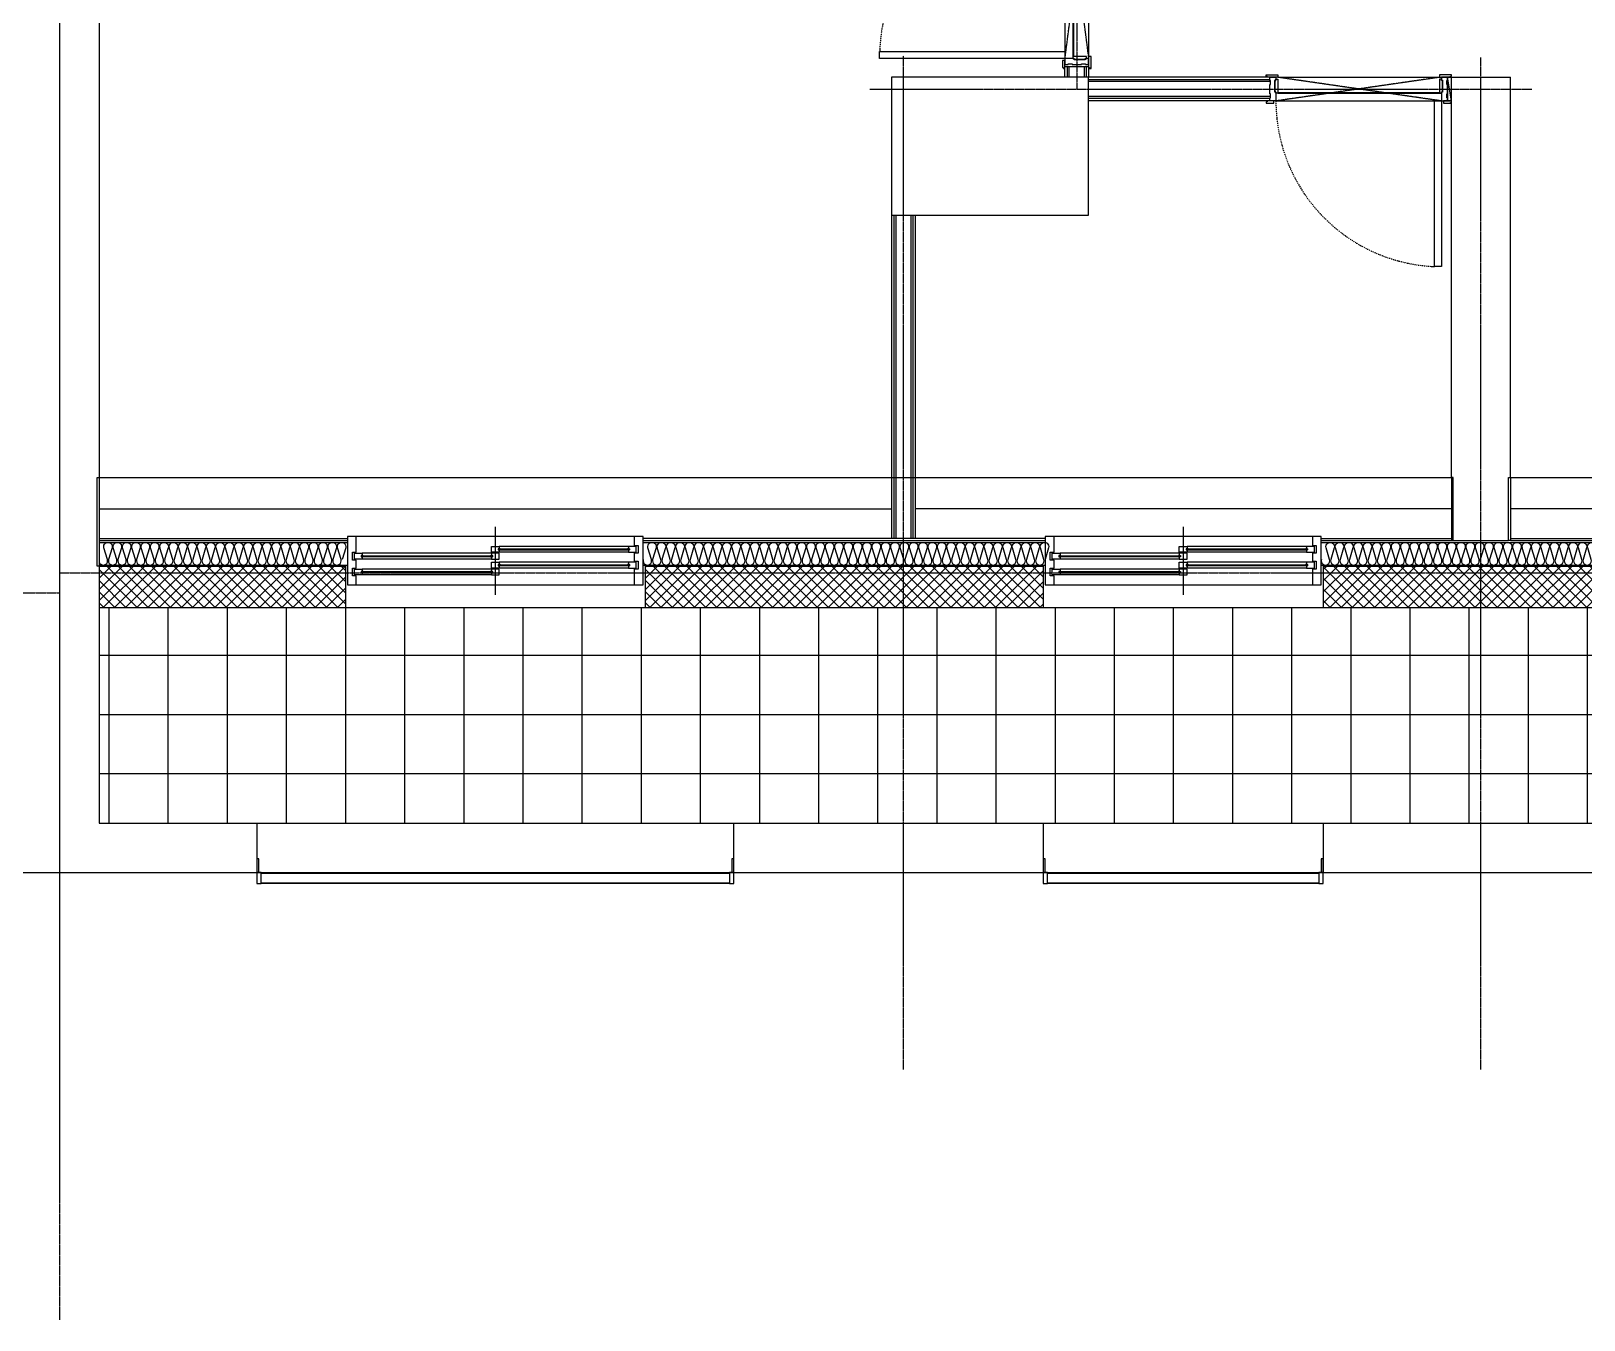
# Model space of a CAD drawing. Header units: millimetres. Extents: x 18456 to 179493, y -203649 to 469211.
# Drawn here: x 136465 to 144342, y 115319 to 121859 of the extents above; entities that cross this region are included whole.
import ezdxf

# ---------------------------------------------------------------- set-up
doc = ezdxf.new("R2010")
doc.units = ezdxf.units.MM
for name, pattern in [('X-평면도(기본형)$0$CEN', [52.5, 50, -1, 0.5, -1]), ('X-평면도(기본형)$0$DASHDOTX2', [2, 1, -0.5, 0, -0.5]), ('X-평면도(기본형)$0$HID', [2.8, 1.8, -1]), ('X-평면도(기본형)$0$HID2', [7.5, 6, -1.5])]:
    doc.linetypes.add(name, pattern=pattern)
for name, color, linetype, true_color in [('X-평면도(기본형)$0$40HAT', 9, 'Continuous', 0x808080), ('X-평면도(기본형)$0$4ELE', 4, 'Continuous', 0x00ffff), ('X-평면도(기본형)$0$4GYP', 4, 'Continuous', 0x00ffff), ('X-평면도(기본형)$0$7GYP', 7, 'Continuous', 0x000000), ('X-평면도(기본형)$0$AHID', 5, 'X-평면도(기본형)$0$HID', 0x0000ff), ('X-평면도(기본형)$0$CEN', 1, 'X-평면도(기본형)$0$CEN', 0xff0000), ('X-평면도(기본형)$0$DOOR', 4, 'Continuous', 0x00ffff), ('X-평면도(기본형)$0$ETC', 9, 'Continuous', 0x808080), ('X-평면도(기본형)$0$FIN', 9, 'Continuous', 0x808080), ('X-평면도(기본형)$0$INS', 9, 'Continuous', 0x808080), ('X-평면도(기본형)$0$INSUL', 9, 'Continuous', 0x808080), ('X-평면도(기본형)$0$TIL', 5, 'Continuous', 0x0000ff), ('X-평면도(기본형)$0$UIS', 7, 'X-평면도(기본형)$0$HID2', 0x000000), ('X-평면도(기본형)$0$W1', 2, 'Continuous', 0xffff00), ('X-평면도(기본형)$0$W2', 3, 'Continuous', 0x00ff00), ('X-평면도(기본형)$0$WID', 4, 'Continuous', 0x00ffff), ('X-평면도(기본형)$0$WIN', 4, 'Continuous', 0x00ffff)]:
    doc.layers.add(name, color=color, linetype=linetype, true_color=true_color)
pattern_1 = [(315, (-266331.984, -31820.326), (28.2842712, 28.2842712), []), (45, (-266331.984, -31820.326), (-28.2842712, 28.2842712), [])]

# ---------------------------------------------------------------- blocks, each defined once
blk = doc.blocks.new('X-평면도(기본형)$0$dw1400')
at = {"layer": 'X-평면도(기본형)$0$WID', "color": 8, "true_color": 0x808080}
for p, q in [((1355, 0), (45, 0)), ((716.5, -63), (1328.5, -63)), ((716.5, -63), (716.5, -67)), ((716.5, -67), (1328.5, -67)), ((1328.5, -63), (1328.5, -67)), ((71.5, -98), (683.5, -98)), ((71.5, -98), (71.5, -102)), ((71.5, -102), (683.5, -102)), ((683.5, -98), (683.5, -102)), ((716.5, -143), (1328.5, -143)), ((716.5, -143), (716.5, -147)), ((716.5, -147), (1328.5, -147)), ((1328.5, -143), (1328.5, -147)), ((71.5, -178), (683.5, -178)), ((71.5, -178), (71.5, -182)), ((71.5, -182), (683.5, -182)), ((683.5, -178), (683.5, -182)), ((45, -245), (1355, -245))]:
    blk.add_line(p, q, dxfattribs=at)
at = {"layer": 'X-평면도(기본형)$0$WID', "color": 1, "true_color": 0xff0000}
blk.add_line((700, 50), (700, -295), dxfattribs=at)
at = {"layer": 'X-평면도(기본형)$0$WID'}
for p, q in [((1325, -50), (720, -50)), ((680, -85), (75, -85)), ((680, -115), (75, -115)), ((1325, -80), (720, -80)), ((1325, -130), (720, -130)), ((680, -165), (75, -165)), ((680, -195), (75, -195)), ((1325, -160), (720, -160))]:
    blk.add_line(p, q, dxfattribs=at)
for points in [[(0, -245), (45, -245), (45, -200), (25, -200), (25, -160), (45, -160), (45, -120), (25, -120), (25, -80), (45, -80), (45, 0), (0, 0)], [(1400, 0), (1355, 0), (1355, -45), (1375, -45), (1375, -85), (1355, -85), (1355, -125), (1375, -125), (1375, -165), (1355, -165), (1355, -245), (1400, -245)], [(720, -80), (680, -80), (680, -50), (720, -50), (720, -60), (714.5, -61.8), (714.5, -68.2), (720, -70)], [(1325, -80), (1365, -80), (1365, -50), (1325, -50), (1325, -60), (1330.5, -61.8), (1330.5, -68.2), (1325, -70)], [(75, -115), (35, -115), (35, -85), (75, -85), (75, -95), (69.5, -96.8), (69.5, -103.2), (75, -105)], [(680, -115), (720, -115), (720, -85), (680, -85), (680, -95), (685.5, -96.8), (685.5, -103.2), (680, -105)], [(720, -160), (680, -160), (680, -130), (720, -130), (720, -140), (714.5, -141.8), (714.5, -148.2), (720, -150)], [(1325, -160), (1365, -160), (1365, -130), (1325, -130), (1325, -140), (1330.5, -141.8), (1330.5, -148.2), (1325, -150)], [(75, -195), (35, -195), (35, -165), (75, -165), (75, -175), (69.5, -176.8), (69.5, -183.2), (75, -185)], [(680, -195), (720, -195), (720, -165), (680, -165), (680, -175), (685.5, -176.8), (685.5, -183.2), (680, -185)]]:
    blk.add_lwpolyline(points, close=True, dxfattribs=at)
at = {"layer": 'X-평면도(기본형)$0$WID', "color": 8, "true_color": 0x808080}
for points in [[(720, -59.2), (722.7, -60.6), (723.3, -61.6), (723.8, -63)], [(720, -70.8), (722.7, -69.4), (723.3, -68.4), (723.8, -67)], [(1325, -59.2), (1322.3, -60.6), (1321.7, -61.6), (1321.2, -63)], [(1325, -70.8), (1322.3, -69.4), (1321.7, -68.4), (1321.2, -67)], [(75, -94.2), (77.7, -95.6), (78.3, -96.6), (78.8, -98)], [(75, -105.8), (77.7, -104.4), (78.3, -103.4), (78.8, -102)], [(680, -94.2), (677.3, -95.6), (676.7, -96.6), (676.2, -98)], [(680, -105.8), (677.3, -104.4), (676.7, -103.4), (676.2, -102)], [(720, -139.2), (722.7, -140.6), (723.3, -141.6), (723.8, -143)], [(720, -150.8), (722.7, -149.4), (723.3, -148.4), (723.8, -147)], [(1325, -139.2), (1322.3, -140.6), (1321.7, -141.6), (1321.2, -143)], [(1325, -150.8), (1322.3, -149.4), (1321.7, -148.4), (1321.2, -147)], [(75, -174.2), (77.7, -175.6), (78.3, -176.6), (78.8, -178)], [(75, -185.8), (77.7, -184.4), (78.3, -183.4), (78.8, -182)], [(680, -174.2), (677.3, -175.6), (676.7, -176.6), (676.2, -178)], [(680, -185.8), (677.3, -184.4), (676.7, -183.4), (676.2, -182)]]:
    blk.add_lwpolyline(points, dxfattribs=at)
blk = doc.blocks.new('U69 (X-평면도(기본형)$0$ng)')
at = {"color": 0, "linetype": 'ByBlock', "lineweight": -2}
for p, q in [((-1210, -103.5), (-1210, 22.5)), ((-1210, 22.5), (-1200, 22.5)), ((-1200, 22.5), (-1200, -47.5)), ((1200, 22.5), (1210, 22.5)), ((1200, -47.5), (1200, 22.5)), ((1210, 22.5), (1210, -103.5)), ((-1210, -47.5), (-1188, -47.5)), ((-1188, -47.5), (-1188, -50.5)), ((1188, -50.5), (-1188, -50.5)), ((-1188, -50.5), (-1188, -100.5)), ((-1188, -50.5), (1188, -50.5)), ((1188, -50.5), (1188, -47.5)), ((1188, -47.5), (1210, -47.5)), ((1188, -100.5), (1188, -50.5)), ((-1188, -103.5), (-1210, -103.5)), ((-1188, -100.5), (1188, -100.5)), ((1188, -100.5), (-1188, -100.5)), ((-1188, -100.5), (-1188, -103.5)), ((1188, -103.5), (1188, -100.5)), ((1210, -103.5), (1188, -103.5))]:
    blk.add_line(p, q, dxfattribs=at)
blk = doc.blocks.new('U174 (X-평면도(기본형)$0$ng)')
at = {"color": 0, "linetype": 'ByBlock', "lineweight": -2}
for p, q in [((-710, -103.5), (-710, 22.5)), ((-710, 22.5), (-700, 22.5)), ((-700, 22.5), (-700, -47.5)), ((700, 22.5), (710, 22.5)), ((700, -47.5), (700, 22.5)), ((710, 22.5), (710, -103.5)), ((-710, -47.5), (-688, -47.5)), ((-688, -47.5), (-688, -50.5)), ((688, -50.5), (-688, -50.5)), ((-688, -50.5), (-688, -100.5)), ((-688, -50.5), (688, -50.5)), ((688, -50.5), (688, -47.5)), ((688, -47.5), (710, -47.5)), ((688, -100.5), (688, -50.5)), ((-688, -103.5), (-710, -103.5)), ((-688, -100.5), (688, -100.5)), ((688, -100.5), (-688, -100.5)), ((-688, -100.5), (-688, -103.5)), ((688, -103.5), (688, -100.5)), ((710, -103.5), (688, -103.5))]:
    blk.add_line(p, q, dxfattribs=at)
blk = doc.blocks.new('X-평면도(기본형)$0$DW1500')
at = {"layer": 'X-평면도(기본형)$0$WID', "color": 8, "true_color": 0x808080}
for p, q in [((1455, 0), (45, 0)), ((766.5, -63), (1428.5, -63)), ((766.5, -63), (766.5, -67)), ((766.5, -67), (1428.5, -67)), ((1428.5, -63), (1428.5, -67)), ((71.5, -98), (733.5, -98)), ((71.5, -98), (71.5, -102)), ((71.5, -102), (733.5, -102)), ((733.5, -98), (733.5, -102)), ((766.5, -143), (1428.5, -143)), ((766.5, -143), (766.5, -147)), ((766.5, -147), (1428.5, -147)), ((1428.5, -143), (1428.5, -147)), ((71.5, -178), (733.5, -178)), ((71.5, -178), (71.5, -182)), ((71.5, -182), (733.5, -182)), ((733.5, -178), (733.5, -182)), ((45, -245), (1455, -245))]:
    blk.add_line(p, q, dxfattribs=at)
at = {"layer": 'X-평면도(기본형)$0$WID', "color": 1, "true_color": 0xff0000}
blk.add_line((750, 50), (750, -295), dxfattribs=at)
at = {"layer": 'X-평면도(기본형)$0$WID'}
for p, q in [((1425, -50), (770, -50)), ((730, -85), (75, -85)), ((730, -115), (75, -115)), ((1425, -80), (770, -80)), ((1425, -130), (770, -130)), ((730, -165), (75, -165)), ((730, -195), (75, -195)), ((1425, -160), (770, -160))]:
    blk.add_line(p, q, dxfattribs=at)
for points in [[(0, -245), (45, -245), (45, -200), (25, -200), (25, -160), (45, -160), (45, -120), (25, -120), (25, -80), (45, -80), (45, 0), (0, 0)], [(1500, 0), (1455, 0), (1455, -45), (1475, -45), (1475, -85), (1455, -85), (1455, -125), (1475, -125), (1475, -165), (1455, -165), (1455, -245), (1500, -245)], [(770, -80), (730, -80), (730, -50), (770, -50), (770, -60), (764.5, -61.8), (764.5, -68.2), (770, -70)], [(1425, -80), (1465, -80), (1465, -50), (1425, -50), (1425, -60), (1430.5, -61.8), (1430.5, -68.2), (1425, -70)], [(75, -115), (35, -115), (35, -85), (75, -85), (75, -95), (69.5, -96.8), (69.5, -103.2), (75, -105)], [(730, -115), (770, -115), (770, -85), (730, -85), (730, -95), (735.5, -96.8), (735.5, -103.2), (730, -105)], [(770, -160), (730, -160), (730, -130), (770, -130), (770, -140), (764.5, -141.8), (764.5, -148.2), (770, -150)], [(1425, -160), (1465, -160), (1465, -130), (1425, -130), (1425, -140), (1430.5, -141.8), (1430.5, -148.2), (1425, -150)], [(75, -195), (35, -195), (35, -165), (75, -165), (75, -175), (69.5, -176.8), (69.5, -183.2), (75, -185)], [(730, -195), (770, -195), (770, -165), (730, -165), (730, -175), (735.5, -176.8), (735.5, -183.2), (730, -185)]]:
    blk.add_lwpolyline(points, close=True, dxfattribs=at)
at = {"layer": 'X-평면도(기본형)$0$WID', "color": 8, "true_color": 0x808080}
for points in [[(770, -59.2), (772.7, -60.6), (773.3, -61.6), (773.8, -63)], [(770, -70.8), (772.7, -69.4), (773.3, -68.4), (773.8, -67)], [(1425, -59.2), (1422.3, -60.6), (1421.7, -61.6), (1421.2, -63)], [(1425, -70.8), (1422.3, -69.4), (1421.7, -68.4), (1421.2, -67)], [(75, -94.2), (77.7, -95.6), (78.3, -96.6), (78.8, -98)], [(75, -105.8), (77.7, -104.4), (78.3, -103.4), (78.8, -102)], [(730, -94.2), (727.3, -95.6), (726.7, -96.6), (726.2, -98)], [(730, -105.8), (727.3, -104.4), (726.7, -103.4), (726.2, -102)], [(770, -139.2), (772.7, -140.6), (773.3, -141.6), (773.8, -143)], [(770, -150.8), (772.7, -149.4), (773.3, -148.4), (773.8, -147)], [(1425, -139.2), (1422.3, -140.6), (1421.7, -141.6), (1421.2, -143)], [(1425, -150.8), (1422.3, -149.4), (1421.7, -148.4), (1421.2, -147)], [(75, -174.2), (77.7, -175.6), (78.3, -176.6), (78.8, -178)], [(75, -185.8), (77.7, -184.4), (78.3, -183.4), (78.8, -182)], [(730, -174.2), (727.3, -175.6), (726.7, -176.6), (726.2, -178)], [(730, -185.8), (727.3, -184.4), (726.7, -183.4), (726.2, -182)]]:
    blk.add_lwpolyline(points, dxfattribs=at)
blk = doc.blocks.new('X-평면도(기본형)$0$is')
at = {"layer": 'X-평면도(기본형)$0$INS'}
blk.add_line((0, 450), (0, 0), dxfattribs=at)
at = {"layer": 'X-평면도(기본형)$0$W1'}
blk.add_lwpolyline([(0, 0), (-10, 0), (-10, 450), (0, 450)], dxfattribs=at)
blk = doc.blocks.new('X-평면도(기본형)$0$wd120900')
at = {"layer": 'X-평면도(기본형)$0$DOOR', "color": 1, "linetype": 'ByBlock', "true_color": 0xff0000}
blk.add_line((-20, 120), (0, 0), dxfattribs=at)
at = {"layer": 'X-평면도(기본형)$0$DOOR', "color": 5, "true_color": 0x0000ff}
for p, q in [((860, 80), (40, 80)), ((860, 77), (40, 77))]:
    blk.add_line(p, q, dxfattribs=at)
at = {"layer": 'X-평면도(기본형)$0$DOOR'}
for points in [[(30, 120), (30, 960), (66, 960), (66, 120)], [(30, 120), (30, 960), (66, 960), (66, 120)], [(0, 120), (0, 104.1), (3, 104.1), (3, 84.1), (0, 84.1), (0, 35.9), (3, 35.9), (3, 15.9), (0, 15.9), (0, 0), (30, 0), (30, 15), (25, 15), (25, 75), (30, 75), (30, 80), (30, 120)], [(40, 80), (30, 80), (30, 73), (25, 73), (25, 17), (30, 17), (30, 10), (40, 10)], [(860, 80), (870, 80), (870, 73), (875, 73), (875, 17), (870, 17), (870, 10), (860, 10)], [(900, 120), (900, 104.1), (897, 104.1), (897, 84.1), (900, 84.1), (900, 35.9), (897, 35.9), (897, 15.9), (900, 15.9), (900, 0), (899.1, 0), (880, 0), (870, 0), (870, 15), (875, 15), (875, 75), (870, 75), (870, 80), (870, 120)]]:
    blk.add_lwpolyline(points, close=True, dxfattribs=at)
at = {"layer": 'X-평면도(기본형)$0$DOOR', "linetype": 'ByBlock'}
for points in [[(-15, 132), (-15, 127), (-20, 127), (-20, 120), (20, 120), (20, 132)], [(915, 120), (915, 125), (920, 125), (920, 132), (880, 132), (880, 120)], [(-15, 0), (-15, -5), (-20, -5), (-20, -12), (40, -12), (40, 0)], [(915, 0), (915, -5), (920, -5), (920, -12), (860, -12), (860, 0)]]:
    blk.add_lwpolyline(points, close=True, dxfattribs=at)
at = {"layer": 'X-평면도(기본형)$0$DOOR', "color": 1, "linetype": 'ByBlock', "true_color": 0xff0000}
blk.add_lwpolyline([(-20, 120), (-20, 0), (0, 0), (0, 120)], close=True, dxfattribs=at)
at = {"layer": 'X-평면도(기본형)$0$DOOR', "color": 1, "linetype": 'X-평면도(기본형)$0$HID', "true_color": 0xff0000}
blk.add_lwpolyline([(860, 0), (40, 0), (870, 120), (30, 120)], close=True, dxfattribs=at)
at = {"layer": 'X-평면도(기본형)$0$DOOR', "color": 1, "linetype": 'X-평면도(기본형)$0$DASHDOTX2', "ltscale": 5, "true_color": 0xff0000}
blk.add_arc((28.6, 119.4), 841.4, 0.03802, 87.45308, dxfattribs=at)
blk = doc.blocks.new('U176 (X-평면도(기본형)$0$ins-l)')
at = {"layer": 'X-평면도(기본형)$0$INSUL', "color": 8, "true_color": 0x808080}
for p, q in [((36.9, 24.2), (21.4, 75.8)), ((57.5, 75.8), (42, 24.2)), ((78.1, 24.2), (62.6, 75.8)), ((98.7, 75.8), (83.2, 24.2)), ((119.3, 24.2), (103.8, 75.8)), ((139.9, 75.8), (124.5, 24.2)), ((160.5, 24.2), (145.1, 75.8)), ((181.1, 75.8), (165.7, 24.2)), ((201.7, 24.2), (186.3, 75.8)), ((222.3, 75.8), (206.9, 24.2)), ((243, 24.2), (227.5, 75.8)), ((263.6, 75.8), (248.1, 24.2)), ((284.2, 24.2), (268.7, 75.8)), ((304.8, 75.8), (289.3, 24.2)), ((325.4, 24.2), (309.9, 75.8)), ((346, 75.8), (330.6, 24.2)), ((366.6, 24.2), (351.2, 75.8)), ((387.2, 75.8), (371.8, 24.2)), ((407.8, 24.2), (392.4, 75.8)), ((428.4, 75.8), (413, 24.2)), ((449.1, 24.2), (433.6, 75.8)), ((469.7, 75.8), (454.2, 24.2)), ((490.3, 24.2), (474.8, 75.8)), ((510.9, 75.8), (495.4, 24.2)), ((531.5, 24.2), (516, 75.8)), ((552.1, 75.8), (536.6, 24.2)), ((572.7, 24.2), (557.3, 75.8)), ((593.3, 75.8), (577.9, 24.2)), ((613.9, 24.2), (598.5, 75.8)), ((634.5, 75.8), (619.1, 24.2)), ((655.2, 24.2), (639.7, 75.8)), ((675.8, 75.8), (660.3, 24.2)), ((696.4, 24.2), (680.9, 75.8)), ((717, 75.8), (701.5, 24.2)), ((737.6, 24.2), (722.1, 75.8)), ((758.2, 75.8), (742.7, 24.2)), ((778.8, 24.2), (763.4, 75.8)), ((799.4, 75.8), (784, 24.2)), ((820, 24.2), (804.6, 75.8)), ((840.6, 75.8), (825.2, 24.2)), ((861.3, 24.2), (845.8, 75.8)), ((881.9, 75.8), (866.4, 24.2)), ((902.5, 24.2), (887, 75.8)), ((923.1, 75.8), (907.6, 24.2)), ((943.7, 24.2), (928.2, 75.8)), ((964.3, 75.8), (948.8, 24.2)), ((984.9, 24.2), (969.5, 75.8)), ((1005.5, 75.8), (990.1, 24.2)), ((1026.1, 24.2), (1010.7, 75.8)), ((1046.7, 75.8), (1031.3, 24.2)), ((1067.4, 24.2), (1051.9, 75.8)), ((1088, 75.8), (1072.5, 24.2)), ((1108.6, 24.2), (1093.1, 75.8)), ((1129.2, 75.8), (1113.7, 24.2)), ((1149.8, 24.2), (1134.3, 75.8)), ((1170.4, 75.8), (1154.9, 24.2)), ((1191, 24.2), (1175.6, 75.8)), ((1211.6, 75.8), (1196.2, 24.2)), ((1232.2, 24.2), (1216.8, 75.8)), ((1252.8, 75.8), (1237.4, 24.2)), ((1273.5, 24.2), (1258, 75.8)), ((1294.1, 75.8), (1278.6, 24.2)), ((1314.7, 24.2), (1299.2, 75.8)), ((1335.3, 75.8), (1319.8, 24.2)), ((1355.9, 24.2), (1340.4, 75.8)), ((1376.5, 75.8), (1361, 24.2)), ((1397.1, 24.2), (1381.7, 75.8)), ((1417.7, 75.8), (1402.3, 24.2)), ((1438.3, 24.2), (1422.9, 75.8)), ((1458.9, 75.8), (1443.5, 24.2)), ((1479.5, 24.2), (1464.1, 75.8)), ((1500.2, 75.8), (1484.7, 24.2)), ((1520.8, 24.2), (1505.3, 75.8)), ((1541.4, 75.8), (1525.9, 24.2)), ((1562, 24.2), (1546.5, 75.8)), ((1582.6, 75.8), (1567.1, 24.2)), ((1603.2, 24.2), (1587.8, 75.8)), ((1623.8, 75.8), (1608.4, 24.2)), ((1644.4, 24.2), (1629, 75.8)), ((1665, 75.8), (1649.6, 24.2)), ((1685.6, 24.2), (1670.2, 75.8)), ((1706.3, 75.8), (1690.8, 24.2)), ((1726.9, 24.2), (1711.4, 75.8)), ((1747.5, 75.8), (1732, 24.2)), ((1768.1, 24.2), (1752.6, 75.8)), ((1788.7, 75.8), (1773.2, 24.2))]:
    blk.add_line(p, q, dxfattribs=at)
at = {"layer": 'X-평면도(기본형)$0$INSUL', "color": 8, "true_color": 0x808080, "extrusion": (0, 0, -1)}
for centre in [(-39.4, 81.2), (-80.7, 81.2), (-121.9, 81.2), (-163.1, 81.2), (-204.3, 81.2), (-245.5, 81.2), (-286.8, 81.2), (-328, 81.2), (-369.2, 81.2), (-410.4, 81.2), (-451.6, 81.2), (-492.9, 81.2), (-534.1, 81.2), (-575.3, 81.2), (-616.5, 81.2), (-657.7, 81.2), (-699, 81.2), (-740.2, 81.2), (-781.4, 81.2), (-822.6, 81.2), (-863.8, 81.2), (-905.1, 81.2), (-946.3, 81.2), (-987.5, 81.2), (-1028.7, 81.2), (-1069.9, 81.2), (-1111.1, 81.2), (-1152.4, 81.2), (-1193.6, 81.2), (-1234.8, 81.2), (-1276, 81.2), (-1317.2, 81.2), (-1358.5, 81.2), (-1399.7, 81.2), (-1440.9, 81.2), (-1482.1, 81.2), (-1523.3, 81.2), (-1564.6, 81.2), (-1605.8, 81.2), (-1647, 81.2), (-1688.2, 81.2), (-1729.4, 81.2), (-1770.7, 81.2)]:
    blk.add_arc(centre, 18.8, 343.30076, 196.69924, dxfattribs=at)
at = {"layer": 'X-평면도(기본형)$0$INSUL', "color": 8, "true_color": 0x808080}
for centre in [(18.8, 18.8), (60, 18.8), (101.3, 18.8), (142.5, 18.8), (183.7, 18.8), (224.9, 18.8), (266.1, 18.8), (307.4, 18.8), (348.6, 18.8), (389.8, 18.8), (431, 18.8), (472.2, 18.8), (513.5, 18.8), (554.7, 18.8), (595.9, 18.8), (637.1, 18.8), (678.3, 18.8), (719.6, 18.8), (760.8, 18.8), (802, 18.8), (843.2, 18.8), (884.4, 18.8), (925.7, 18.8), (966.9, 18.8), (1008.1, 18.8), (1049.3, 18.8), (1090.5, 18.8), (1131.8, 18.8), (1173, 18.8), (1214.2, 18.8), (1255.4, 18.8), (1296.6, 18.8), (1337.9, 18.8), (1379.1, 18.8), (1420.3, 18.8), (1461.5, 18.8), (1502.7, 18.8), (1544, 18.8), (1585.2, 18.8), (1626.4, 18.8), (1667.6, 18.8), (1708.8, 18.8), (1750.1, 18.8)]:
    blk.add_arc(centre, 18.8, 163.30076, 16.69924, dxfattribs=at)
blk = doc.blocks.new('U178 (X-평면도(기본형)$0$ins-l)')
at = {"layer": 'X-평면도(기본형)$0$INSUL', "color": 8, "true_color": 0x808080}
for p, q in [((36.9, 24.2), (21.4, 75.8)), ((57.5, 75.8), (42, 24.2)), ((78.1, 24.2), (62.6, 75.8)), ((98.7, 75.8), (83.2, 24.2)), ((119.3, 24.2), (103.8, 75.8)), ((139.9, 75.8), (124.5, 24.2)), ((160.5, 24.2), (145.1, 75.8)), ((181.1, 75.8), (165.7, 24.2)), ((201.7, 24.2), (186.3, 75.8)), ((222.3, 75.8), (206.9, 24.2)), ((243, 24.2), (227.5, 75.8)), ((263.6, 75.8), (248.1, 24.2)), ((284.2, 24.2), (268.7, 75.8)), ((304.8, 75.8), (289.3, 24.2)), ((325.4, 24.2), (309.9, 75.8)), ((346, 75.8), (330.6, 24.2)), ((366.6, 24.2), (351.2, 75.8)), ((387.2, 75.8), (371.8, 24.2)), ((407.8, 24.2), (392.4, 75.8)), ((428.4, 75.8), (413, 24.2)), ((449.1, 24.2), (433.6, 75.8)), ((469.7, 75.8), (454.2, 24.2)), ((490.3, 24.2), (474.8, 75.8)), ((510.9, 75.8), (495.4, 24.2)), ((531.5, 24.2), (516, 75.8)), ((552.1, 75.8), (536.6, 24.2)), ((572.7, 24.2), (557.3, 75.8)), ((593.3, 75.8), (577.9, 24.2)), ((613.9, 24.2), (598.5, 75.8)), ((634.5, 75.8), (619.1, 24.2)), ((655.2, 24.2), (639.7, 75.8)), ((675.8, 75.8), (660.3, 24.2)), ((696.4, 24.2), (680.9, 75.8)), ((717, 75.8), (701.5, 24.2)), ((737.6, 24.2), (722.1, 75.8)), ((758.2, 75.8), (742.7, 24.2)), ((778.8, 24.2), (763.4, 75.8)), ((799.4, 75.8), (784, 24.2)), ((820, 24.2), (804.6, 75.8)), ((840.6, 75.8), (825.2, 24.2)), ((861.3, 24.2), (845.8, 75.8)), ((881.9, 75.8), (866.4, 24.2)), ((902.5, 24.2), (887, 75.8)), ((923.1, 75.8), (907.6, 24.2)), ((943.7, 24.2), (928.2, 75.8)), ((964.3, 75.8), (948.8, 24.2)), ((984.9, 24.2), (969.5, 75.8)), ((1005.5, 75.8), (990.1, 24.2)), ((1026.1, 24.2), (1010.7, 75.8)), ((1046.7, 75.8), (1031.3, 24.2)), ((1067.4, 24.2), (1051.9, 75.8)), ((1088, 75.8), (1072.5, 24.2)), ((1108.6, 24.2), (1093.1, 75.8)), ((1129.2, 75.8), (1113.7, 24.2)), ((1149.8, 24.2), (1134.3, 75.8)), ((1170.4, 75.8), (1154.9, 24.2)), ((1191, 24.2), (1175.6, 75.8)), ((1211.6, 75.8), (1196.2, 24.2)), ((1232.2, 24.2), (1216.8, 75.8)), ((1252.8, 75.8), (1237.4, 24.2)), ((1273.5, 24.2), (1258, 75.8)), ((1294.1, 75.8), (1278.6, 24.2)), ((1314.7, 24.2), (1299.2, 75.8)), ((1335.3, 75.8), (1319.8, 24.2)), ((1355.9, 24.2), (1340.4, 75.8)), ((1376.5, 75.8), (1361, 24.2)), ((1397.1, 24.2), (1381.7, 75.8)), ((1417.7, 75.8), (1402.3, 24.2)), ((1438.3, 24.2), (1422.9, 75.8)), ((1458.9, 75.8), (1443.5, 24.2)), ((1479.5, 24.2), (1464.1, 75.8)), ((1500.2, 75.8), (1484.7, 24.2)), ((1520.8, 24.2), (1505.3, 75.8)), ((1541.4, 75.8), (1525.9, 24.2)), ((1562, 24.2), (1546.5, 75.8)), ((1582.6, 75.8), (1567.1, 24.2)), ((1603.2, 24.2), (1587.8, 75.8)), ((1623.8, 75.8), (1608.4, 24.2)), ((1644.4, 24.2), (1629, 75.8)), ((1665, 75.8), (1649.6, 24.2)), ((1685.6, 24.2), (1670.2, 75.8)), ((1706.3, 75.8), (1690.8, 24.2)), ((1726.9, 24.2), (1711.4, 75.8)), ((1747.5, 75.8), (1732, 24.2)), ((1768.1, 24.2), (1752.6, 75.8)), ((1788.7, 75.8), (1773.2, 24.2)), ((1809.3, 24.2), (1793.8, 75.8)), ((1829.9, 75.8), (1814.5, 24.2)), ((1850.5, 24.2), (1835.1, 75.8)), ((1871.1, 75.8), (1855.7, 24.2)), ((1891.7, 24.2), (1876.3, 75.8)), ((1912.4, 75.8), (1896.9, 24.2))]:
    blk.add_line(p, q, dxfattribs=at)
at = {"layer": 'X-평면도(기본형)$0$INSUL', "color": 8, "true_color": 0x808080, "extrusion": (0, 0, -1)}
for centre in [(-39.4, 81.2), (-80.7, 81.2), (-121.9, 81.2), (-163.1, 81.2), (-204.3, 81.2), (-245.5, 81.2), (-286.8, 81.2), (-328, 81.2), (-369.2, 81.2), (-410.4, 81.2), (-451.6, 81.2), (-492.9, 81.2), (-534.1, 81.2), (-575.3, 81.2), (-616.5, 81.2), (-657.7, 81.2), (-699, 81.2), (-740.2, 81.2), (-781.4, 81.2), (-822.6, 81.2), (-863.8, 81.2), (-905.1, 81.2), (-946.3, 81.2), (-987.5, 81.2), (-1028.7, 81.2), (-1069.9, 81.2), (-1111.1, 81.2), (-1152.4, 81.2), (-1193.6, 81.2), (-1234.8, 81.2), (-1276, 81.2), (-1317.2, 81.2), (-1358.5, 81.2), (-1399.7, 81.2), (-1440.9, 81.2), (-1482.1, 81.2), (-1523.3, 81.2), (-1564.6, 81.2), (-1605.8, 81.2), (-1647, 81.2), (-1688.2, 81.2), (-1729.4, 81.2), (-1770.7, 81.2), (-1811.9, 81.2), (-1853.1, 81.2), (-1894.3, 81.2)]:
    blk.add_arc(centre, 18.8, 343.30076, 196.69924, dxfattribs=at)
at = {"layer": 'X-평면도(기본형)$0$INSUL', "color": 8, "true_color": 0x808080}
for centre in [(18.8, 18.8), (60, 18.8), (101.3, 18.8), (142.5, 18.8), (183.7, 18.8), (224.9, 18.8), (266.1, 18.8), (307.4, 18.8), (348.6, 18.8), (389.8, 18.8), (431, 18.8), (472.2, 18.8), (513.5, 18.8), (554.7, 18.8), (595.9, 18.8), (637.1, 18.8), (678.3, 18.8), (719.6, 18.8), (760.8, 18.8), (802, 18.8), (843.2, 18.8), (884.4, 18.8), (925.7, 18.8), (966.9, 18.8), (1008.1, 18.8), (1049.3, 18.8), (1090.5, 18.8), (1131.8, 18.8), (1173, 18.8), (1214.2, 18.8), (1255.4, 18.8), (1296.6, 18.8), (1337.9, 18.8), (1379.1, 18.8), (1420.3, 18.8), (1461.5, 18.8), (1502.7, 18.8), (1544, 18.8), (1585.2, 18.8), (1626.4, 18.8), (1667.6, 18.8), (1708.8, 18.8), (1750.1, 18.8), (1791.3, 18.8), (1832.5, 18.8), (1873.7, 18.8)]:
    blk.add_arc(centre, 18.8, 163.30076, 16.69924, dxfattribs=at)
blk = doc.blocks.new('U177 (X-평면도(기본형)$0$ins-l)')
at = {"layer": 'X-평면도(기본형)$0$INSUL', "color": 8, "true_color": 0x808080}
for p, q in [((36.9, 24.2), (21.4, 75.8)), ((57.5, 75.8), (42, 24.2)), ((78.1, 24.2), (62.6, 75.8)), ((98.7, 75.8), (83.2, 24.2)), ((119.3, 24.2), (103.8, 75.8)), ((139.9, 75.8), (124.5, 24.2)), ((160.5, 24.2), (145.1, 75.8)), ((181.1, 75.8), (165.7, 24.2)), ((201.7, 24.2), (186.3, 75.8)), ((222.3, 75.8), (206.9, 24.2)), ((243, 24.2), (227.5, 75.8)), ((263.6, 75.8), (248.1, 24.2)), ((284.2, 24.2), (268.7, 75.8)), ((304.8, 75.8), (289.3, 24.2)), ((325.4, 24.2), (309.9, 75.8)), ((346, 75.8), (330.6, 24.2)), ((366.6, 24.2), (351.2, 75.8)), ((387.2, 75.8), (371.8, 24.2)), ((407.8, 24.2), (392.4, 75.8)), ((428.4, 75.8), (413, 24.2)), ((449.1, 24.2), (433.6, 75.8)), ((469.7, 75.8), (454.2, 24.2)), ((490.3, 24.2), (474.8, 75.8)), ((510.9, 75.8), (495.4, 24.2)), ((531.5, 24.2), (516, 75.8)), ((552.1, 75.8), (536.6, 24.2)), ((572.7, 24.2), (557.3, 75.8)), ((593.3, 75.8), (577.9, 24.2)), ((613.9, 24.2), (598.5, 75.8)), ((634.5, 75.8), (619.1, 24.2)), ((655.2, 24.2), (639.7, 75.8)), ((675.8, 75.8), (660.3, 24.2)), ((696.4, 24.2), (680.9, 75.8)), ((717, 75.8), (701.5, 24.2)), ((737.6, 24.2), (722.1, 75.8)), ((758.2, 75.8), (742.7, 24.2)), ((778.8, 24.2), (763.4, 75.8)), ((799.4, 75.8), (784, 24.2)), ((820, 24.2), (804.6, 75.8)), ((840.6, 75.8), (825.2, 24.2)), ((861.3, 24.2), (845.8, 75.8)), ((881.9, 75.8), (866.4, 24.2)), ((902.5, 24.2), (887, 75.8)), ((923.1, 75.8), (907.6, 24.2)), ((943.7, 24.2), (928.2, 75.8)), ((964.3, 75.8), (948.8, 24.2)), ((984.9, 24.2), (969.5, 75.8)), ((1005.5, 75.8), (990.1, 24.2)), ((1026.1, 24.2), (1010.7, 75.8)), ((1046.7, 75.8), (1031.3, 24.2)), ((1067.4, 24.2), (1051.9, 75.8)), ((1088, 75.8), (1072.5, 24.2))]:
    blk.add_line(p, q, dxfattribs=at)
at = {"layer": 'X-평면도(기본형)$0$INSUL', "color": 8, "true_color": 0x808080, "extrusion": (0, 0, -1)}
for centre in [(-39.4, 81.2), (-80.7, 81.2), (-121.9, 81.2), (-163.1, 81.2), (-204.3, 81.2), (-245.5, 81.2), (-286.8, 81.2), (-328, 81.2), (-369.2, 81.2), (-410.4, 81.2), (-451.6, 81.2), (-492.9, 81.2), (-534.1, 81.2), (-575.3, 81.2), (-616.5, 81.2), (-657.7, 81.2), (-699, 81.2), (-740.2, 81.2), (-781.4, 81.2), (-822.6, 81.2), (-863.8, 81.2), (-905.1, 81.2), (-946.3, 81.2), (-987.5, 81.2), (-1028.7, 81.2), (-1069.9, 81.2)]:
    blk.add_arc(centre, 18.8, 343.30076, 196.69924, dxfattribs=at)
at = {"layer": 'X-평면도(기본형)$0$INSUL', "color": 8, "true_color": 0x808080}
for centre in [(18.8, 18.8), (60, 18.8), (101.3, 18.8), (142.5, 18.8), (183.7, 18.8), (224.9, 18.8), (266.1, 18.8), (307.4, 18.8), (348.6, 18.8), (389.8, 18.8), (431, 18.8), (472.2, 18.8), (513.5, 18.8), (554.7, 18.8), (595.9, 18.8), (637.1, 18.8), (678.3, 18.8), (719.6, 18.8), (760.8, 18.8), (802, 18.8), (843.2, 18.8), (884.4, 18.8), (925.7, 18.8), (966.9, 18.8), (1008.1, 18.8), (1049.3, 18.8)]:
    blk.add_arc(centre, 18.8, 163.30076, 16.69924, dxfattribs=at)
blk = doc.blocks.new('X-평면도(기본형)$0$1000m')
at = {"layer": 'X-평면도(기본형)$0$DOOR', "color": 5, "true_color": 0x0000ff}
for p, q in [((40, 960), (40, 40)), ((43, 960), (43, 40))]:
    blk.add_line(p, q, dxfattribs=at)
at = {"layer": 'X-평면도(기본형)$0$DOOR', "linetype": 'ByBlock'}
for points in [[(0, 1015), (-5, 1015), (-5, 1020), (-12, 1020), (-12, 980), (0, 980)], [(120, 1015), (125, 1015), (125, 1020), (132, 1020), (132, 960), (120, 960)], [(-12, -15), (-7, -15), (-7, -20), (0, -20), (0, 20), (-12, 20)], [(120, -15), (125, -15), (125, -20), (132, -20), (132, 40), (120, 40)]]:
    blk.add_lwpolyline(points, close=True, dxfattribs=at)
at = {"layer": 'X-평면도(기본형)$0$DOOR'}
for points in [[(0, 1000), (15.9, 1000), (15.9, 997), (35.9, 997), (35.9, 1000), (84.1, 1000), (84.1, 997), (104.1, 997), (104.1, 1000), (120, 1000), (120, 999.1), (120, 980), (120, 970), (105, 970), (105, 975), (45, 975), (45, 970), (40, 970), (0, 970)], [(40, 960), (40, 970), (47, 970), (47, 975), (103, 975), (103, 970), (110, 970), (110, 960)], [(0, 30), (-940.8, 30), (-940.8, 66), (0, 66)], [(0, 30), (-940.8, 30), (-940.8, 66), (0, 66)], [(0, 0), (15.9, 0), (15.9, 3), (35.9, 3), (35.9, 0), (84.1, 0), (84.1, 3), (104.1, 3), (104.1, 0), (120, 0), (120, 30), (105, 30), (105, 25), (45, 25), (45, 30), (40, 30), (0, 30)], [(40, 40), (40, 30), (47, 30), (47, 25), (103, 25), (103, 30), (110, 30), (110, 40)]]:
    blk.add_lwpolyline(points, close=True, dxfattribs=at)
at = {"layer": 'X-평면도(기본형)$0$DOOR', "color": 1, "linetype": 'X-평면도(기본형)$0$HID', "true_color": 0xff0000}
blk.add_lwpolyline([(120, 960), (120, 40), (0, 970), (0, 30)], close=True, dxfattribs=at)
at = {"layer": 'X-평면도(기본형)$0$DOOR', "color": 1, "linetype": 'X-평면도(기본형)$0$DASHDOTX2', "ltscale": 5, "true_color": 0xff0000}
blk.add_arc((0.6, 28.6), 941.4, 90.03802, 177.72378, dxfattribs=at)

msp = doc.modelspace()

# ---------------------------------------------------------------- hatches: boundary and pattern name
at = {"layer": 'X-평면도(기본형)$0$40HAT'}
h = msp.add_hatch(dxfattribs=at)
h.set_pattern_fill('H3', color=256, scale=40, style=0, pattern_type=2)
h.set_pattern_definition(pattern_1)
h.paths.add_polyline_path([(138059.6, 119143.9), (138059.6, 118933.9), (136809.6, 118933.9), (136809.6, 119143.9)], flags=0)
h = msp.add_hatch(dxfattribs=at)
h.set_pattern_fill('H3', color=256, scale=40, style=0, pattern_type=2)
h.set_pattern_definition(pattern_1)
h.paths.add_polyline_path([(141599.6, 119143.9), (141599.6, 118933.9), (139579.6, 118933.9), (139579.6, 119143.9)], flags=0)
h = msp.add_hatch(dxfattribs=at)
h.set_pattern_fill('H3', color=256, scale=40, style=0, pattern_type=2)
h.set_pattern_definition(pattern_1)
h.paths.add_polyline_path([(145219.6, 119143.9), (145219.6, 118933.9), (143019.6, 118933.9), (143019.6, 119143.9)], flags=0)
at = {"layer": 'X-평면도(기본형)$0$TIL'}
h = msp.add_hatch(dxfattribs=at)
h.set_pattern_fill('H3', color=256, scale=300, angle=45, style=0, pattern_type=2)
h.set_pattern_definition([(360, (-605339.33, 231791.23), (2e-13, 300), []), (90, (-605339.33, 231791.23), (-300, 9e-14), [])])
h.paths.add_polyline_path([(148709.6, 127533.9), (148909.6, 127533.9), (148909.6, 127333.9), (148709.6, 127333.9), (148709.6, 127153.9), (148349.6, 127153.9), (148349.6, 125903.9), (148774.6, 125903.9), (148774.6, 125573.9), (149164.6, 125573.9), (149164.6, 124853.9), (149039.6, 124853.9), (149039.6, 124713.9), (148924.6, 124713.9), (148924.6, 123193.9), (149039.6, 123193.9), (149039.6, 118933.9), (147939.6, 118933.9), (147939.6, 119048.9), (145219.6, 119048.9), (145219.6, 118933.9), (136809.6, 118933.9), (136809.6, 117838.9), (149334.6, 117838.9), (149334.6, 121253.9), (151374.6, 121253.9), (151374.6, 127638.9), (149374.6, 127638.9), (149374.6, 134698.9), (141799.6, 134698.9), (141799.6, 133398.9), (143619.6, 133398.9), (143619.6, 133803.9), (148709.6, 133803.9), (148709.6, 133433.9), (148594.6, 133433.9), (148594.6, 131953.9), (148709.6, 131953.9)], flags=0)
h.paths.add_polyline_path([(142699.6, 133523.9), (142699.6, 134173.9), (143349.6, 134173.9), (143349.6, 133523.9)], flags=0)

# ---------------------------------------------------------------- linework, layer by layer
at = {"layer": 'X-평면도(기본형)$0$4ELE'}
for p, q in [((137609.6, 117838.9), (140029.6, 117838.9)), ((141599.6, 117838.9), (143019.6, 117838.9)), ((137609.6, 117588.9), (140029.6, 117588.9)), ((141599.6, 117588.9), (143019.6, 117588.9))]:
    msp.add_line(p, q, dxfattribs=at)
at = {"layer": 'X-평면도(기본형)$0$4GYP'}
for p, q in [((136809.6, 119283.9), (138069.6, 119283.9)), ((136809.6, 119273.9), (138069.6, 119273.9)), ((141609.6, 119283.9), (139569.6, 119283.9)), ((139569.6, 119273.9), (141609.6, 119273.9)), ((143009.6, 119283.9), (143669.6, 119283.9)), ((143009.6, 119273.9), (143669.6, 119273.9)), ((143969.6, 119283.9), (145229.6, 119283.9)), ((143969.6, 119273.9), (145229.6, 119273.9))]:
    msp.add_line(p, q, dxfattribs=at)
at = {"layer": 'X-평면도(기본형)$0$7GYP'}
for p, q in [((141709.6, 121623.9), (141709.6, 121678.9)), ((141709.6, 121678.9), (141829.6, 121678.9)), ((141722.1, 121623.9), (141722.1, 121678.9)), ((141731.6, 121623.9), (141731.6, 121678.9)), ((141807.6, 121678.9), (141807.6, 121623.9)), ((141817.1, 121678.9), (141817.1, 121623.9)), ((141829.6, 121678.9), (141829.6, 121623.9)), ((141829.6, 121623.9), (141709.6, 121623.9)), ((142749.6, 121623.9), (141829.6, 121623.9)), ((142749.6, 121611.4), (141829.6, 121611.4)), ((142749.6, 121601.9), (141829.6, 121601.9)), ((142749.6, 121525.9), (141829.6, 121525.9)), ((142749.6, 121516.4), (141829.6, 121516.4)), ((142749.6, 121503.9), (141829.6, 121503.9)), ((140829.6, 120923.9), (140829.6, 119283.9)), ((140842.1, 120923.9), (140842.1, 119283.9)), ((140851.6, 120923.9), (140851.6, 119283.9)), ((140927.6, 120923.9), (140927.6, 119283.9)), ((140937.1, 120923.9), (140937.1, 119283.9)), ((140949.6, 120923.9), (140949.6, 119283.9))]:
    msp.add_line(p, q, dxfattribs=at)
at = {"layer": 'X-평면도(기본형)$0$AHID'}
for p, q in [((136809.6, 119433.9), (140829.6, 119433.9)), ((143669.6, 119433.9), (140949.6, 119433.9)), ((148689.6, 119433.9), (143969.6, 119433.9))]:
    msp.add_line(p, q, dxfattribs=at)
at = {"layer": 'X-평면도(기본형)$0$CEN'}
for p, q in [((136609.6, 126563.9), (136609.6, 116588.9)), ((136609.6, 126513.9), (136609.6, 115318.9)), ((141769.6, 122803.9), (141769.6, 121563.9)), ((140889.6, 116588.9), (140889.6, 121733.9)), ((143819.6, 116588.9), (143819.6, 121723.9)), ((140719.6, 121563.9), (144079.6, 121563.9)), ((136609.6, 119108.9), (152774.6, 119108.9)), ((123679.6, 119008.9), (136609.6, 119008.9))]:
    msp.add_line(p, q, dxfattribs=at)
at = {"layer": 'X-평면도(기본형)$0$FIN'}
for p, q in [((138059.6, 118933.9), (139579.6, 118933.9)), ((141599.6, 118933.9), (143019.6, 118933.9))]:
    msp.add_line(p, q, dxfattribs=at)
at = {"layer": 'X-평면도(기본형)$0$INS'}
for p, q in [((136809.6, 119263.9), (138069.6, 119263.9)), ((139569.6, 119263.9), (141609.6, 119263.9)), ((143009.6, 119263.9), (145229.6, 119263.9)), ((136809.6, 119148.9), (138069.6, 119148.9)), ((139569.6, 119148.9), (141609.6, 119148.9)), ((143009.6, 119148.9), (145229.6, 119148.9))]:
    msp.add_line(p, q, dxfattribs=at)
for points in [[(143669.6, 119593.9), (143669.6, 119273.9), (143679.6, 119273.9)], [(143969.6, 119593.9), (143969.6, 119273.9), (143959.6, 119273.9)]]:
    msp.add_lwpolyline(points, dxfattribs=at)
at = {"layer": 'X-평면도(기본형)$0$UIS'}
for points in [[(143969.6, 119593.9), (148379.6, 119593.9), (148379.6, 124403.9)], [(136809.6, 119593.9), (143669.6, 119593.9)]]:
    msp.add_lwpolyline(points, dxfattribs=at)
at = {"layer": 'X-평면도(기본형)$0$W1'}
for p, q in [((136809.6, 125463.9), (136809.6, 119593.9)), ((143669.6, 119593.9), (143669.6, 121623.9)), ((143669.6, 121623.9), (143969.6, 121623.9)), ((143969.6, 119593.9), (143969.6, 121623.9)), ((143679.6, 119273.9), (143959.6, 119273.9)), ((136809.6, 119143.9), (136809.6, 117838.9)), ((136809.6, 117838.9), (137609.6, 117838.9)), ((137609.6, 117838.9), (137609.6, 117588.9)), ((140029.6, 117588.9), (140029.6, 117838.9)), ((140029.6, 117838.9), (141599.6, 117838.9)), ((141599.6, 117838.9), (141599.6, 117588.9)), ((143019.6, 117838.9), (143019.6, 117588.9)), ((143019.6, 117838.9), (144619.6, 117838.9)), ((135809.6, 117588.9), (136609.6, 117588.9)), ((136609.6, 117588.9), (137609.6, 117588.9)), ((140029.6, 117588.9), (141599.6, 117588.9)), ((143019.6, 117588.9), (144619.6, 117588.9))]:
    msp.add_line(p, q, dxfattribs=at)
msp.add_lwpolyline([(140829.6, 120923.9), (141829.6, 120923.9), (141829.6, 121623.9), (140829.6, 121623.9)], close=True, dxfattribs=at)
for points in [[(143679.6, 119273.9), (143679.6, 119593.9), (143669.6, 119593.9)], [(143959.6, 119273.9), (143959.6, 119593.9), (143969.6, 119593.9)]]:
    msp.add_lwpolyline(points, dxfattribs=at)
at = {"layer": 'X-평면도(기본형)$0$W2'}
for p, q in [((136809.6, 119143.9), (136809.6, 118933.9)), ((136809.6, 119143.9), (138059.6, 119143.9)), ((138059.6, 119143.9), (138059.6, 118933.9)), ((139579.6, 119143.9), (139579.6, 118933.9)), ((139579.6, 119143.9), (141599.6, 119143.9)), ((141599.6, 119143.9), (141599.6, 118933.9)), ((143019.6, 119143.9), (143019.6, 118933.9)), ((143019.6, 119143.9), (145219.6, 119143.9)), ((136809.6, 118933.9), (138059.6, 118933.9)), ((139579.6, 118933.9), (141599.6, 118933.9)), ((143019.6, 118933.9), (145219.6, 118933.9))]:
    msp.add_line(p, q, dxfattribs=at)

# ---------------------------------------------------------------- block references
at = {"layer": 'X-평면도(기본형)$0$DOOR', "rotation": 179.9999999901282}
msp.add_blockref('X-평면도(기본형)$0$wd120900', (143649.6, 121623.9), dxfattribs=at)
at = {"layer": 'X-평면도(기본형)$0$DOOR'}
msp.add_blockref('X-평면도(기본형)$0$DW1500', (138069.6, 119293.9), dxfattribs=at)
at = {"layer": 'X-평면도(기본형)$0$ETC', "xscale": -1}
for name, p in [('U69 (X-평면도(기본형)$0$ng)', (138819.6, 117636.4)), ('U174 (X-평면도(기본형)$0$ng)', (142309.6, 117636.4))]:
    msp.add_blockref(name, p, dxfattribs=at)
at = {"layer": 'X-평면도(기본형)$0$INSUL', "xscale": 1.149999999999999, "yscale": 1.149999999999999, "zscale": 1.149999999999999}
for name, p in [('U177 (X-평면도(기본형)$0$ins-l)', (136809.6, 119148.9)), ('U176 (X-평면도(기본형)$0$ins-l)', (139569.6, 119148.9)), ('U178 (X-평면도(기본형)$0$ins-l)', (143009.6, 119148.9))]:
    msp.add_blockref(name, p, dxfattribs=at)
at = {"layer": 'X-평면도(기본형)$0$W1'}
msp.add_blockref('X-평면도(기본형)$0$is', (136809.6, 119143.9), dxfattribs=at)
at = {"layer": 'X-평면도(기본형)$0$W2'}
msp.add_blockref('X-평면도(기본형)$0$1000m', (141709.6, 121688.9), dxfattribs=at)
at = {"layer": 'X-평면도(기본형)$0$WIN'}
msp.add_blockref('X-평면도(기본형)$0$dw1400', (141609.6, 119293.9), dxfattribs=at)

doc.saveas('drawing.dxf')
